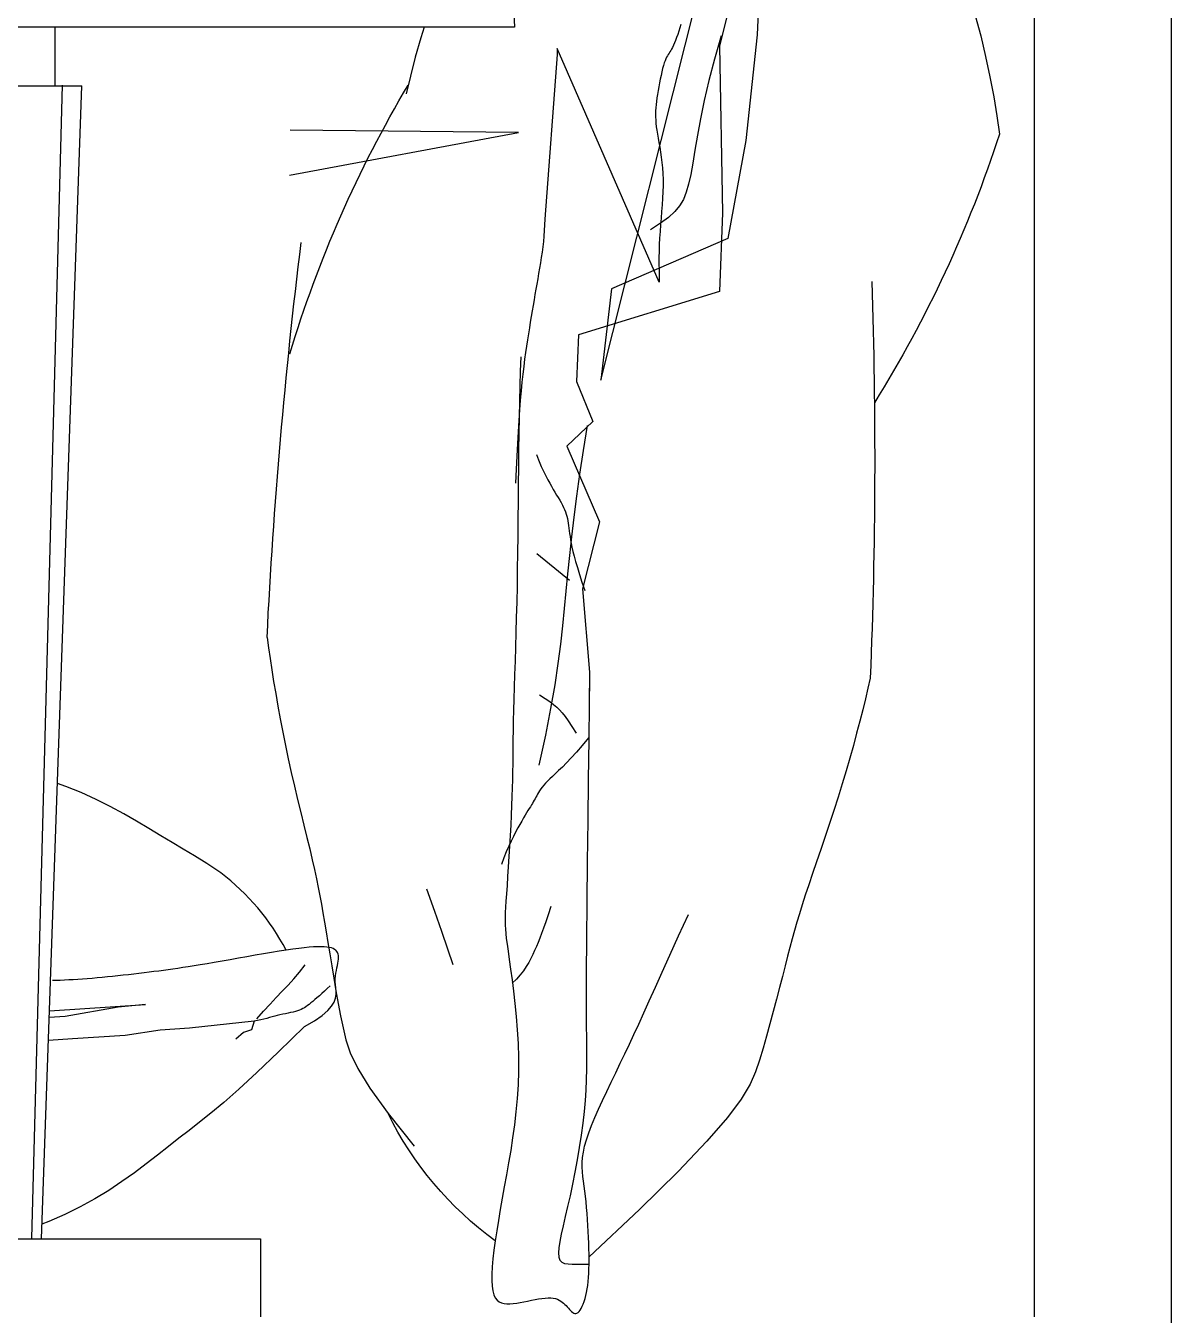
# Model space of a CAD drawing. Header units: inches. Extents: x 11.2 to 54.2, y 16.2 to 41.
# Drawn here: x 21.0229 to 21.3158, y 16.9855 to 17.3154 of the extents above; entities that cross this region are included whole.
import ezdxf

# ---------------------------------------------------------------- set-up
doc = ezdxf.new("R2010")
doc.units = ezdxf.units.IN
doc.header["$MEASUREMENT"] = 0
doc.layers.add('1', color=1, linetype='Continuous')

msp = doc.modelspace()

# ---------------------------------------------------------------- linework, layer by layer
at = {"layer": '1'}
for p, q in [((21.28082574079556, 16.98501722208666), (21.28082574079556, 17.41001722208957)), ((21.31582574094457, 17.41001722208957), (21.31582574094457, 16.62501722208608)), ((21.16990085611863, 17.224692362939), (21.20258604120275, 17.35455452568922)), ((21.21066575231773, 17.33109071250865), (21.20993398027306, 17.31304503052879)), ((21.20331451287305, 17.32229693294712), (21.2002755763456, 17.31019444959738)), ((21.26565585788151, 17.31797667224227), (21.2670958211161, 17.31276537375734)), ((21.03035579728705, 17.30001722208899), (21.03035579728705, 17.31501722208841)), ((21.1247140582632, 17.31501722208841), (21.12387683186492, 17.31231275188829)), ((21.18986714016458, 17.31397806117811), (21.1895993714202, 17.31315414569317)), ((21.19012923179937, 17.31484016490494), (21.18986714016458, 17.31397806117811)), ((21.19038264886288, 17.31573334855411), (21.19012923179937, 17.31484016490494)), ((21.12387683186492, 17.31231275188829), (21.12246813685445, 17.30732980290113)), ((21.18879197831077, 17.31098261195793), (21.1885314771421, 17.3103825326797)), ((21.18905879291517, 17.3116493127708), (21.18879197831077, 17.31098261195793)), ((21.18932892302794, 17.31237552678422), (21.18905879291517, 17.3116493127708)), ((21.1895993714202, 17.31315414569317), (21.18932892302794, 17.31237552678422)), ((21.2006885606311, 17.31278712916164), (21.1989696797896, 17.30685608912236)), ((21.20993398027306, 17.31304503052879), (21.20703297611137, 17.28604953961248)), ((21.2670958211161, 17.31276537375734), (21.2683668701425, 17.30752608965476)), ((21.12246813685445, 17.30732980290113), (21.12122152619807, 17.30251089267758)), ((21.158787274871, 17.30804546729987), (21.15559949809497, 17.26589088713435)), ((21.18488065935483, 17.24980653819139), (21.15878043733349, 17.30953983055579)), ((21.15878043733349, 17.30953983055579), (21.158787274871, 17.30804546729987)), ((21.1867676374018, 17.30734582731011), (21.18656738255916, 17.30693233538104)), ((21.18696851203961, 17.30770777960051), (21.1867676374018, 17.30734582731011)), ((21.18717167633397, 17.30803710336831), (21.18696851203961, 17.30770777960051)), ((21.18737880014626, 17.30835270971502), (21.18717167633397, 17.30803710336831)), ((21.18759155333785, 17.30867350974213), (21.18737880014626, 17.30835270971502)), ((21.18781160577012, 17.30901841460936), (21.18759155333785, 17.30867350974213)), ((21.18804062683878, 17.30940633540367), (21.18781160577012, 17.30901841460936)), ((21.18828028663804, 17.30985618324112), (21.18804062683878, 17.30940633540367)), ((21.1885314771421, 17.3103825326797), (21.18828028663804, 17.30985618324112)), ((21.2002755763456, 17.31019444959738), (21.20109310550427, 17.26751646163384)), ((21.2683668701425, 17.30752608965476), (21.26947641153631, 17.30232745981984)), ((21.18574467594547, 17.30443152080615), (21.18553555700739, 17.30358774721017)), ((21.18595432876421, 17.30519935705151), (21.18574467594547, 17.30443152080615)), ((21.18616205374522, 17.30587508812814), (21.18595432876421, 17.30519935705151)), ((21.18636607811598, 17.30644839269726), (21.18616205374522, 17.30587508812814)), ((21.18656738255916, 17.30693233538104), (21.18636607811598, 17.30644839269726)), ((21.1989696797896, 17.30685608912236), (21.19755132230742, 17.30134480000915)), ((21.12122152619807, 17.30251089267758), (21.12013578964209, 17.29792504888237)), ((21.18493602135961, 17.30076248060131), (21.18475365536099, 17.29977663587115)), ((21.18512876811249, 17.30173705928237), (21.18493602135961, 17.30076248060131)), ((21.18532943390121, 17.3026842040962), (21.18512876811249, 17.30173705928237)), ((21.18553555700739, 17.30358774721017), (21.18532943390121, 17.3026842040962)), ((21.19755132230742, 17.30134480000915), (21.19639024385063, 17.29625757214298)), ((21.26947641153631, 17.30232745981984), (21.27043185117466, 17.2972381240942)), ((21.00850095846502, 17.30001722208899), (21.03721063597871, 17.30001722208899)), ((21.02435830947755, 17.00517569901049), (21.03221314810028, 17.30017569902329)), ((21.02685579717902, 17.00501722209074), (21.03721063597871, 17.30001722208899)), ((21.18442991250006, 17.29783581955044), (21.18429345907455, 17.29691318361065)), ((21.18458413183501, 17.29879569290997), (21.18442991250006, 17.29783581955044)), ((21.18475365536099, 17.29977663587115), (21.18458413183501, 17.29879569290997)), ((21.27043185117466, 17.2972381240942), (21.27124059493465, 17.29232672236312)), ((21.18401020779086, 17.29440451076871), (21.18396244165299, 17.29362001729523)), ((21.18408218435755, 17.29520700111961), (21.18401020779086, 17.29440451076871)), ((21.18417704398555, 17.29603929114446), (21.18408218435755, 17.29520700111961)), ((21.18429345907455, 17.29691318361065), (21.18417704398555, 17.29603929114446)), ((21.19639024385063, 17.29625757214298), (21.19544320008529, 17.29159871584479)), ((21.18396244165299, 17.29362001729523), (21.18394021400993, 17.29284171787358)), ((21.18394021400993, 17.29284171787358), (21.18394485222919, 17.29205780975089)), ((21.18394485222919, 17.29205780975089), (21.18397768437674, 17.29125649013067)), ((21.18397768437674, 17.29125649013067), (21.18404003782009, 17.2904259561873)), ((21.19544320008529, 17.29159871584479), (21.19466694667747, 17.28737254143552)), ((21.27124059493465, 17.29232672236312), (21.2719100486934, 17.28766189448279)), ((21.09027272034248, 17.27713413179654), (21.14890567180512, 17.28810598054761)), ((21.14890567180512, 17.28810598054761), (21.09049727408958, 17.28868250171572)), ((21.18404003782009, 17.2904259561873), (21.18413324039241, 17.28955440516793)), ((21.18413324039241, 17.28955440516793), (21.18425861969402, 17.28863003426149)), ((21.18425861969402, 17.28863003426149), (21.18441578550076, 17.28764321913686)), ((21.18441578550076, 17.28764321913686), (21.18459747605769, 17.2865930493389)), ((21.19466694667747, 17.28737254143552), (21.19401823906039, 17.28358335925068)), ((21.18459747605769, 17.2865930493389), (21.18479471131971, 17.28548079286329)), ((21.18479471131971, 17.28548079286329), (21.18499851124173, 17.28430771769117)), ((21.18499851124173, 17.28430771769117), (21.18519989624431, 17.28307509186188)), ((21.20703297611137, 17.28604953961248), (21.20240192059239, 17.26093172066239)), ((21.18519989624431, 17.28307509186188), (21.18538988604953, 17.28178418332745)), ((21.18538988604953, 17.28178418332745), (21.18555950131079, 17.28043626009812)), ((21.19401823906039, 17.28358335925068), (21.19345383313296, 17.28023547959665)), ((21.18555950131079, 17.28043626009812), (21.18569976151732, 17.27903259019867)), ((21.18569976151732, 17.27903259019867), (21.18580168732253, 17.2775744415957)), ((21.18580168732253, 17.2775744415957), (21.18585629868133, 17.27606308229942)), ((21.19345383313296, 17.28023547959665), (21.19293048479406, 17.27733321279438)), ((21.18585766958816, 17.27450086144008), (21.18581209229117, 17.27289445262786)), ((21.18585629868133, 17.27606308229942), (21.18585766958816, 17.27450086144008)), ((21.19240024606509, 17.27486623075301), (21.19179635788126, 17.27276565157435)), ((21.19293048479406, 17.27733321279438), (21.19240024606509, 17.27486623075301)), ((21.18572891214674, 17.27125161060749), (21.18561747520974, 17.26958009010914)), ((21.18581209229117, 17.27289445262786), (21.18572891214674, 17.27125161060749)), ((21.19104735776594, 17.27094795497751), (21.1900817832425, 17.26932962065248)), ((21.19179635788126, 17.27276565157435), (21.19104735776594, 17.27094795497751)), ((21.18548712753502, 17.2678876458921), (21.18534721494464, 17.26618203268654)), ((21.18561747520974, 17.26958009010914), (21.18548712753502, 17.2678876458921)), ((21.1888281716015, 17.26782712828926), (21.1872150603663, 17.26635695759241)), ((21.1900817832425, 17.26932962065248), (21.1888281716015, 17.26782712828926)), ((21.15555741535311, 17.26443737221043), (21.15548179475402, 17.2630031436528)), ((21.15559949809497, 17.26589088713435), (21.15555741535311, 17.26443737221043)), ((21.18517098706027, 17.26483558825193), (21.18262448943963, 17.26317949995782)), ((21.18520708302779, 17.26447100525174), (21.18507607807217, 17.26276231833244)), ((21.1872150603663, 17.26635695759241), (21.18517098706027, 17.26483558825193)), ((21.18534721494464, 17.26618203268654), (21.18520708302779, 17.26447100525174)), ((21.20109310550427, 17.26751646163384), (21.20027859452923, 17.24743041848333)), ((21.15537437298147, 17.26158647401817), (21.15523868324047, 17.26018541236035)), ((21.15548179475402, 17.2630031436528), (21.15537437298147, 17.26158647401817)), ((21.18496354589982, 17.26106372664426), (21.18487883209994, 17.25938298494648)), ((21.18507607807217, 17.26276231833244), (21.18496354589982, 17.26106372664426)), ((21.15507825943453, 17.25879800764587), (21.15489663523433, 17.25742230887035)), ((21.15523868324047, 17.26018541236035), (21.15507825943453, 17.25879800764587)), ((21.20240192059239, 17.26093172066239), (21.17265539280882, 17.24807876026525)), ((21.18482851669935, 17.25772645393945), (21.18480811607835, 17.25609491820423)), ((21.18487883209994, 17.25938298494648), (21.18482851669935, 17.25772645393945)), ((21.15448391916973, 17.25469822520599), (21.15425989487951, 17.25334593829384)), ((21.1546973438449, 17.25605636507307), (21.15448391916973, 17.25469822520599)), ((21.15489663523433, 17.25742230887035), (21.1546973438449, 17.25605636507307)), ((21.18480811607835, 17.25609491820423), (21.1848103798907, 17.25448776823387)), ((21.1848103798907, 17.25448776823387), (21.18482805825581, 17.25290439456503)), ((21.15402880464492, 17.25199755333224), (21.15379418167097, 17.25065111933136)), ((21.15425989487951, 17.25334593829384), (21.15402880464492, 17.25199755333224)), ((21.18482805825581, 17.25290439456503), (21.18485390152594, 17.25134418770531)), ((21.18485390152594, 17.25134418770531), (21.18488065935483, 17.24980653819139)), ((21.15332356621323, 17.24795408914715), (21.15308789363874, 17.24659655078349)), ((21.15355894658526, 17.2493044089023), (21.15332356621323, 17.24795408914715)), ((21.15379418167097, 17.25065111933136), (21.15355894658526, 17.2493044089023)), ((21.17265539280882, 17.24807876026525), (21.16990085611863, 17.224692362939)), ((21.15285178241131, 17.24522818452888), (21.15261508608048, 17.24384538111544)), ((21.15308789363874, 17.24659655078349), (21.15285178241131, 17.24522818452888)), ((21.20027859452923, 17.24743041848333), (21.1642142025735, 17.23626531353138)), ((21.20027859452923, 17.24743041848333), (21.20027859452923, 17.24743041848333)), ((21.15237765796294, 17.24244453126075), (21.15213935137538, 17.24102202566782)), ((21.15261508608048, 17.24384538111544), (21.15237765796294, 17.24244453126075)), ((21.15165951675547, 17.2380976102103), (21.15141769535651, 17.23658848176628)), ((21.15190001986732, 17.23957425508333), (21.15165951675547, 17.2380976102103)), ((21.15213935137538, 17.24102202566782), (21.15190001986732, 17.23957425508333)), ((21.15117463669551, 17.23504144377866), (21.15093133146686, 17.23344380341214)), ((21.15141769535651, 17.23658848176628), (21.15117463669551, 17.23504144377866)), ((21.1642142025735, 17.23626531353138), (21.16373289786091, 17.22439622066658)), ((21.15068899737483, 17.23178105117031), (21.15044885282216, 17.23003867748402)), ((21.15093133146686, 17.23344380341214), (21.15068899737483, 17.23178105117031)), ((21.14945553443206, 17.23066591248416), (21.14933433327635, 17.22700890089245)), ((21.15021211574597, 17.22820217287144), (21.14998000408334, 17.22625702777795)), ((21.15044885282216, 17.23003867748402), (21.15021211574597, 17.22820217287144)), ((21.14933433327635, 17.22700890089245), (21.14922564071415, 17.2232149133305)), ((21.14998000408334, 17.22625702777795), (21.14975373577138, 17.22418873270717)), ((21.14922564071415, 17.2232149133305), (21.14912971285915, 17.21929026579519)), ((21.14953452921284, 17.22198277810448), (21.14932360234482, 17.2196246544444)), ((21.14975373577138, 17.22418873270717), (21.14953452921284, 17.22198277810448)), ((21.16373289786091, 17.22439622066658), (21.16788741075245, 17.21416802890226)), ((21.14912971285915, 17.21929026579519), (21.14904680559223, 17.21524127432703)), ((21.14932360234482, 17.2196246544444), (21.14912217287158, 17.21709985223051)), ((21.14912217287158, 17.21709985223051), (21.14893129900841, 17.2143973328456)), ((21.14904680559223, 17.21524127432703), (21.14897668398728, 17.21107698618643)), ((21.14875139682365, 17.21151994137826), (21.14858272266386, 17.20847399385448)), ((21.14893129900841, 17.2143973328456), (21.14875139682365, 17.21151994137826)), ((21.16788741075245, 17.21416802890226), (21.161220529953, 17.2078201518997)), ((21.16549901561623, 17.20667560377833), (21.16651821266671, 17.2131136479692)), ((21.14858272266386, 17.20847399385448), (21.14842553264273, 17.20526580628566)), ((21.14897668398728, 17.21107698618643), (21.14891714732905, 17.20681737351324)), ((21.14842553264273, 17.20526580628566), (21.14828008264115, 17.20190169469779)), ((21.14891714732905, 17.20681737351324), (21.14886550386248, 17.20248513973993)), ((21.15348642193524, 17.20571812556218), (21.1537065297812, 17.20502734282845)), ((21.1537065297812, 17.20502734282845), (21.15398180428704, 17.2042797021094)), ((21.161220529953, 17.2078201518997), (21.1695877808593, 17.18849296797625)), ((21.16460658972894, 17.20065542994043), (21.16549901561623, 17.20667560377833)), ((21.14828008264115, 17.20190169469779), (21.14814662993697, 17.19838799823983)), ((21.14886550386248, 17.20248513973993), (21.14881906113399, 17.19810298825532)), ((21.15398180428704, 17.2042797021094), (21.15430509196406, 17.20348598327464)), ((21.15430509196406, 17.20348598327464), (21.15466923909073, 17.20265696623746)), ((21.15466923909073, 17.20265696623746), (21.1550670924112, 17.20180343088204)), ((21.1550670924112, 17.20180343088204), (21.1554914979711, 17.20093615707801)), ((21.1554914979711, 17.20093615707801), (21.15593530251456, 17.20006592476775)), ((21.15593530251456, 17.20006592476775), (21.15639135232007, 17.19920351379178)), ((21.15639135232007, 17.19920351379178), (21.15685249413175, 17.19835970409249)), ((21.15685249413175, 17.19835970409249), (21.15731157422809, 17.1975452755104)), ((21.16382627109808, 17.19500643500569), (21.16460658972894, 17.20065542994043)), ((21.14881906113399, 17.19810298825532), (21.14877512762135, 17.19369362247735)), ((21.15731157422809, 17.1975452755104), (21.15776212573794, 17.19676862898259)), ((21.15776212573794, 17.19676862898259), (21.15820042872613, 17.196028649454)), ((21.15820042872613, 17.196028649454), (21.15862345034068, 17.19532184287882)), ((21.15862345034068, 17.19532184287882), (21.15902815679831, 17.19464471521123)), ((21.16314339581688, 17.18968192749517), (21.16382627109808, 17.19500643500569)), ((21.14877512762135, 17.19369362247735), (21.14873101110382, 17.18927974579483)), ((21.15902815679831, 17.19464471521123), (21.15941151547988, 17.19399377240543)), ((21.15941151547988, 17.19399377240543), (21.15977049306778, 17.19336552044469)), ((21.15977049306778, 17.19336552044469), (21.16010205624437, 17.19275646526867)), ((21.16010205624437, 17.19275646526867), (21.16040317192485, 17.19216311283153)), ((21.16040317192485, 17.19216311283153), (21.16067080679161, 17.19158196911658)), ((21.14873101110382, 17.18927974579483), (21.1486840195935, 17.18488406162569)), ((21.16067080679161, 17.19158196911658), (21.16090192775985, 17.19100954004889)), ((21.16090192775985, 17.19100954004889), (21.16109502422435, 17.19044199859118)), ((21.16109502422435, 17.19044199859118), (21.16125467642953, 17.18987418562383)), ((21.16125467642953, 17.18987418562383), (21.16138698663374, 17.18930060900666)), ((21.16138698663374, 17.18930060900666), (21.16149805732814, 17.18871577661402)), ((21.16149805732814, 17.18871577661402), (21.16159399146957, 17.18811419633484)), ((21.16254329974575, 17.18463521590083), (21.16314339581688, 17.18968192749517)), ((21.1695877808593, 17.18849296797625), (21.16523493793605, 17.17129383356578)), ((21.16159399146957, 17.18811419633484), (21.16168089154919, 17.18749037599982)), ((21.16168089154919, 17.18749037599982), (21.16176485982535, 17.18683882349787)), ((21.16176485982535, 17.18683882349787), (21.16185199925487, 17.18615404670336)), ((21.16185199925487, 17.18615404670336), (21.16194841232894, 17.18543055347609)), ((21.16194841232894, 17.18543055347609), (21.1620602015387, 17.18466285167587)), ((21.1486840195935, 17.18488406162569), (21.14863146133532, 17.18052927335875)), ((21.1620113189779, 17.17981960875832), (21.16254329974575, 17.18463521590083)), ((21.1620602015387, 17.18466285167587), (21.16219391058942, 17.18384295964997)), ((21.16219391058942, 17.18384295964997), (21.16235784874109, 17.18295293757901)), ((21.16235784874109, 17.18295293757901), (21.16256076600214, 17.18197235610196)), ((21.16256076600214, 17.18197235610196), (21.16281141214816, 17.18088078590144)), ((21.14863146133532, 17.18052927335875), (21.14857064434139, 17.17623808442649)), ((21.15354386684296, 17.18039641854912), (21.15914176231993, 17.17582908419345)), ((21.16153278937375, 17.17518841460323), (21.1620113189779, 17.17981960875832)), ((21.16281141214816, 17.18088078590144), (21.16311853788605, 17.17965779760188)), ((21.16311853788605, 17.17965779760188), (21.16349089275857, 17.1782829618568)), ((21.14857064434139, 17.17623808442649), (21.14849887639096, 17.17203319821774)), ((21.15914176231993, 17.17582908419345), (21.16194075988417, 17.17354522381711)), ((21.16109304702652, 17.17069494194211), (21.16153278937375, 17.17518841460323)), ((21.16349089275857, 17.1782829618568), (21.16393722747264, 17.17673584933427)), ((21.16393722747264, 17.17673584933427), (21.16446629157101, 17.17499603067326)), ((21.14849887639096, 17.17203319821774), (21.14841443244179, 17.1679351701131)), ((21.16446629157101, 17.17499603067326), (21.16508683552777, 17.1730430765273)), ((21.16508683552777, 17.1730430765273), (21.16580760958416, 17.17085655756446)), ((21.16067148130199, 17.16627710403909), (21.16109304702652, 17.17069494194211)), ((21.16523493793605, 17.17129383356578), (21.16702943309022, 17.14999037536827)), ((21.14841443244179, 17.1679351701131), (21.14831945290601, 17.16395596335851)), ((21.16022369419036, 17.16181123317428), (21.16067148130199, 17.16627710403909)), ((21.14831945290601, 17.16395596335851), (21.14821704537419, 17.16010539323533)), ((21.08456268943658, 17.15886426780698), (21.08493552976099, 17.15622541351686)), ((21.14821704537419, 17.16010539323533), (21.14811031720413, 17.15639327493763)), ((21.15969934118723, 17.15715826635633), (21.16022369419036, 17.16181123317428)), ((21.08493552976099, 17.15622541351686), (21.08533528484216, 17.15348670971789)), ((21.14811031720413, 17.15639327493763), (21.14800237575357, 17.15282942373224)), ((21.15904807802101, 17.15217914062296), (21.15969934118723, 17.15715826635633)), ((21.08533528484216, 17.15348670971789), (21.08577244183791, 17.15061624739237)), ((21.14800237575357, 17.15282942373224), (21.14789632838031, 17.1494236548423)), ((21.15821955972163, 17.14673479298281), (21.15904807802101, 17.15217914062296)), ((21.08577244183791, 17.15061624739237), (21.08624966968594, 17.14761920697847)), ((21.14789632838031, 17.1494236548423), (21.1477952824421, 17.1461857835201)), ((21.16702943309022, 17.14999037536827), (21.16694829626752, 17.14022446696972)), ((21.16702943309022, 17.14999037536827), (21.1669507707916, 17.14193114201398)), ((21.08624966968594, 17.14761920697847), (21.08676768271064, 17.14451004127832)), ((21.1477952824421, 17.1461857835201), (21.14770234529672, 17.14312562498881)), ((21.15716344225032, 17.14068616045906), (21.15821955972163, 17.14673479298281)), ((21.23824856956301, 17.14589301355218), (21.23760444358734, 17.14320128468889)), ((21.23885692111028, 17.1484877139409), (21.23824856956301, 17.14589301355218)), ((21.08676768271064, 17.14451004127832), (21.08732719500361, 17.14130320306494)), ((21.14770234529672, 17.14312562498881), (21.14762062430193, 17.14025299448613)), ((21.15424461583418, 17.14419759960938), (21.15567984678594, 17.14325107763207)), ((21.15567984678594, 17.14325107763207), (21.15685439146867, 17.14245401628059)), ((21.15685439146867, 17.14245401628059), (21.15782442330194, 17.14174771221214)), ((21.23760444358734, 17.14320128468889), (21.23691123225538, 17.140381689267)), ((21.08732719500361, 17.14130320306494), (21.08792892088925, 17.13801314512593)), ((21.14762062430193, 17.14025299448613), (21.14755322681551, 17.13757770726433)), ((21.15582938063701, 17.13389418006036), (21.15716344225032, 17.14068616045906)), ((21.15782442330194, 17.14174771221214), (21.15864611570535, 17.14107346202572)), ((21.15864611570535, 17.14107346202572), (21.15937564186563, 17.14037256233487)), ((21.15937564186563, 17.14037256233487), (21.16006917566804, 17.13958630979678)), ((21.16006917566804, 17.13958630979678), (21.16078289006648, 17.13865600101044)), ((21.1669507707916, 17.14193114201398), (21.16684360559841, 17.13265948224207)), ((21.23691123225538, 17.140381689267), (21.23616674300095, 17.13743962646904)), ((21.08792892088925, 17.13801314512593), (21.08857357469199, 17.13465432024886)), ((21.14755322681551, 17.13757770726433), (21.14750203527322, 17.13510164501704)), ((21.16078289006648, 17.13865600101044), (21.16157295871337, 17.13752293260395)), ((21.16157295871337, 17.13752293260395), (21.1624955550283, 17.13612840119085)), ((21.1624955550283, 17.13612840119085), (21.163606852198, 17.13441370339924)), ((21.23616674300095, 17.13743962646904), (21.2353715627901, 17.13438955484516)), ((21.08857357469199, 17.13465432024886), (21.0892618705034, 17.13124118122132)), ((21.14746403358688, 17.13279495521774), (21.14743497981501, 17.13061985183949)), ((21.14750203527322, 17.13510164501704), (21.14746403358688, 17.13279495521774)), ((21.15416703061012, 17.12621978882444), (21.15582938063701, 17.13389418006036)), ((21.16681061559168, 17.13319870389741), (21.16517906766196, 17.13123669910046)), ((21.16684360559841, 17.13265948224207), (21.16671861279567, 17.12256116256676)), ((21.2353715627901, 17.13438955484516), (21.23452627789041, 17.1312459328873)), ((21.0892618705034, 17.13124118122132), (21.08999452264791, 17.12778818083088)), ((21.14743497981501, 17.13061985183949), (21.14741063271461, 17.12853854885534)), ((21.16370156328005, 17.12953484107484), (21.16236872658876, 17.1280669252118)), ((21.16517906766196, 17.13123669910046), (21.16370156328005, 17.12953484107484)), ((21.23452627789041, 17.1312459328873), (21.23363147550074, 17.1280232191456)), ((21.08999452264791, 17.12778818083088), (21.0907695001438, 17.12431280515366)), ((21.14738675104266, 17.12651326019468), (21.14735909355616, 17.124506199816)), ((21.14741063271461, 17.12853854885534), (21.14738675104266, 17.12651326019468)), ((21.16009955261645, 17.12572810149495), (21.15914446338823, 17.12480478438001)), ((21.1611711817309, 17.12680674690264), (21.16009955261645, 17.12572810149495)), ((21.16236872658876, 17.1280669252118), (21.1611711817309, 17.12680674690264)), ((21.23363147550074, 17.1280232191456), (21.2326877421215, 17.12473587212653)), ((21.0907695001438, 17.12431280515366), (21.09157378962075, 17.12084467349259)), ((21.14732341831361, 17.12247958167782), (21.14727548453768, 17.12039561975316)), ((21.14735909355616, 17.124506199816), (21.14732341831361, 17.12247958167782)), ((21.1568846743535, 17.12270475654432), (21.15630198446845, 17.12214070633845)), ((21.15754640023036, 17.12331931653525), (21.1568846743535, 17.12270475654432)), ((21.1582965379562, 17.12401059093454), (21.15754640023036, 17.12331931653525)), ((21.15914446338823, 17.12480478438001), (21.1582965379562, 17.12401059093454)), ((21.16671861279567, 17.12256116256676), (21.16658646790122, 17.11202194951684)), ((21.2326877421215, 17.12473587212653), (21.23169566471872, 17.12139835036569)), ((21.03308724765477, 17.12075662791531), (21.03094438803194, 17.12149748137372)), ((21.03705396260878, 17.11916713449673), (21.03308724765477, 17.12075662791531)), ((21.04083827384559, 17.11744976404216), (21.03705396260878, 17.11916713449673)), ((21.09157378962075, 17.12084467349259), (21.09239163310079, 17.11741643843916)), ((21.14727548453768, 17.12039561975316), (21.1472110505197, 17.11821652795688)), ((21.15401536775564, 17.11923203880351), (21.15376739520391, 17.11880663854745)), ((21.15428921500964, 17.11967158098914), (21.15401536775564, 17.11923203880351)), ((21.15459623434392, 17.12012695896183), (21.15428921500964, 17.11967158098914)), ((21.15494372336937, 17.12059986660815), (21.15459623434392, 17.12012695896183)), ((21.15533897969683, 17.12109199780016), (21.15494372336937, 17.12059986660815)), ((21.15578930093718, 17.12160504642443), (21.15533897969683, 17.12109199780016)), ((21.15630198446845, 17.12214070633845), (21.15578930093718, 17.12160504642443)), ((21.23169566471872, 17.12139835036569), (21.23065582979282, 17.11802511239866)), ((21.04445013347825, 17.1156390035575), (21.04083827384559, 17.11744976404216)), ((21.09239163310079, 17.11741643843916), (21.09320727190746, 17.11406075255572)), ((21.14712587501665, 17.11590452029113), (21.14701719735561, 17.11343606024084)), ((21.1472110505197, 17.11821652795688), (21.14712587501665, 17.11590452029113)), ((21.15218068836068, 17.11601156100723), (21.15191284231653, 17.11557067901222)), ((21.15243012984095, 17.11642642240249), (21.15218068836068, 17.11601156100723)), ((21.15266493931224, 17.11682360994373), (21.15243012984095, 17.11642642240249)), ((21.15288888863099, 17.1172114704058), (21.15266493931224, 17.11682360994373)), ((21.15310575035212, 17.117598350549), (21.15288888863099, 17.1172114704058)), ((21.15331988422943, 17.11799148829223), (21.15310575035212, 17.117598350549)), ((21.1535379999764, 17.11839368631981), (21.15331988422943, 17.11799148829223)), ((21.15376739520391, 17.11880663854745), (21.1535379999764, 17.11839368631981)), ((21.23065582979282, 17.11802511239866), (21.22957183108477, 17.11463339117099)), ((21.0478994945511, 17.11376934004866), (21.04445013347825, 17.1156390035575)), ((21.05119630987567, 17.11187526050698), (21.0478994945511, 17.11376934004866)), ((21.09320727190746, 17.11406075255572), (21.09400494782997, 17.11081026844831)), ((21.14701719735561, 17.11343606024084), (21.14688818077368, 17.11084460960037)), ((21.15016552004775, 17.11268382347398), (21.14970944393238, 17.11191220196988)), ((21.1505819709487, 17.11338000984315), (21.15016552004775, 17.11268382347398)), ((21.15096115637382, 17.11400844182563), (21.1505819709487, 17.11338000984315)), ((21.15130684864519, 17.11457746618171), (21.15096115637382, 17.11400844182563)), ((21.15162281985206, 17.11509542964259), (21.15130684864519, 17.11457746618171)), ((21.15191284231653, 17.11557067901222), (21.15162281985206, 17.11509542964259)), ((21.22957183108477, 17.11463339117099), (21.22845928943527, 17.11125151747174)), ((21.05435053203066, 17.10999125196749), (21.05119630987567, 17.11187526050698)), ((21.05737211382759, 17.10815180139243), (21.05435053203066, 17.10999125196749)), ((21.09400494782997, 17.11081026844831), (21.0947689024247, 17.10769763870839)), ((21.14688818077368, 17.11084460960037), (21.14674346884524, 17.10817787973419)), ((21.14869299079103, 17.11012325281254), (21.14814201989023, 17.10909722382703)), ((21.14921703319808, 17.11106012864538), (21.14869299079103, 17.11012325281254)), ((21.14970944393238, 17.11191220196988), (21.14921703319808, 17.11106012864538)), ((21.16658646790122, 17.11202194951684), (21.16645784573441, 17.10142760957742)), ((21.22845928943527, 17.11125151747174), (21.22733683199433, 17.10791059648536)), ((21.06027100807799, 17.10639139581681), (21.05737211382759, 17.10815180139243)), ((21.06308721857888, 17.1047106129371), (21.06027100807799, 17.10639139581681)), ((21.0947689024247, 17.10769763870839), (21.0954833770152, 17.10475551591289)), ((21.14697810415921, 17.106760303588), (21.14637456545418, 17.10544071101676)), ((21.14674346884524, 17.10817787973419), (21.1465877056103, 17.10548358196311)), ((21.14756882344184, 17.1079776909718), (21.14697810415921, 17.106760303588)), ((21.14814201989023, 17.10909722382703), (21.14756882344184, 17.1079776909718)), ((21.22733683199433, 17.10791059648536), (21.22622308661041, 17.10464173345454)), ((21.06598095283655, 17.10297439322667), (21.06308721857888, 17.1047106129371)), ((21.06914246957561, 17.10101376787852), (21.06598095283655, 17.10297439322667)), ((21.0954833770152, 17.10475551591289), (21.09613261339066, 17.10201655265328)), ((21.14576291004007, 17.10401456255558), (21.1451478410959, 17.10247750753106)), ((21.14637456545418, 17.10544071101676), (21.14576291004007, 17.10401456255558)), ((21.14642553510887, 17.10280942768068), (21.14626160068249, 17.1002031282077)), ((21.1465877056103, 17.10548358196311), (21.14642553510887, 17.10280942768068)), ((21.22622308661041, 17.10464173345454), (21.22513668066633, 17.10147603354917)), ((21.07276202728783, 17.09865976805659), (21.06914246957561, 17.10101376787852)), ((21.09613261339066, 17.10201655265328), (21.09670589179543, 17.09949818154191)), ((21.09670589179543, 17.09949818154191), (21.0972126458287, 17.09715695517288)), ((21.1451478410959, 17.10247750753106), (21.14453406156784, 17.10082519528432)), ((21.14626160068249, 17.1002031282077), (21.146100546604, 17.09771239490865)), ((21.16645784573441, 17.10142760957742), (21.16634342204591, 17.09116390929184)), ((21.22513668066633, 17.10147603354917), (21.22409624154491, 17.09844460202648)), ((21.0972126458287, 17.09715695517288), (21.09766734824327, 17.09493420620483)), ((21.146100546604, 17.09771239490865), (21.14594701668059, 17.09538493911887)), ((21.22409624154491, 17.09844460202648), (21.22312039709461, 17.09557854407094)), ((21.09766734824327, 17.09493420620483), (21.09808447086064, 17.09277126728184)), ((21.09808447086064, 17.09277126728184), (21.09847848666643, 17.09060947101889)), ((21.12745735063029, 17.08872988432622), (21.12544485218634, 17.09445594617491)), ((21.14580565495228, 17.09326847221737), (21.14568110476059, 17.09141070552496)), ((21.14594701668059, 17.09538493911887), (21.14580565495228, 17.09326847221737)), ((21.22222777469826, 17.0929089648961), (21.22143061682393, 17.09045226378284)), ((21.22312039709461, 17.09557854407094), (21.22222777469826, 17.0929089648961)), ((21.09847848666643, 17.09060947101889), (21.09886386771498, 17.08839015007461)), ((21.14557784320598, 17.08984037805558), (21.14549967776795, 17.08851033931924)), ((21.14568110476059, 17.09141070552496), (21.14557784320598, 17.08984037805558)), ((21.15716883623784, 17.09004771458776), (21.15646838759815, 17.08794263114023)), ((21.16634342204591, 17.09116390929184), (21.16625387165507, 17.08161661517433)), ((21.22143061682393, 17.09045226378284), (21.22071562511658, 17.08816601632488)), ((21.09886386771498, 17.08839015007461), (21.09925508675908, 17.08605463707854)), ((21.12923569059742, 17.08364919475198), (21.12745735063029, 17.08872988432622)), ((21.14545024921929, 17.08735446647542), (21.14543319763427, 17.08630663669819)), ((21.14543319763427, 17.08630663669819), (21.14545216378567, 17.08530072714702)), ((21.14549967776795, 17.08851033931924), (21.14545024921929, 17.08735446647542)), ((21.15584832024572, 17.08611926111544), (21.1552941770274, 17.08453602029103)), ((21.15646838759815, 17.08794263114023), (21.15584832024572, 17.08611926111544)), ((21.18983625727517, 17.0824895459481), (21.1923549286071, 17.08801170388679)), ((21.22071562511658, 17.08816601632488), (21.22006311630642, 17.0859930921687)), ((21.09925508675908, 17.08605463707854), (21.09966661562023, 17.08354426466021)), ((21.09966661562023, 17.08354426466021), (21.10011016195451, 17.08081764619774)), ((21.130808343783, 17.07914104342844), (21.12923569059742, 17.08364919475198)), ((21.14545216378567, 17.08530072714702), (21.14551078821344, 17.08427061496686)), ((21.14551078821344, 17.08427061496686), (21.14561271122468, 17.0831501773463)), ((21.14561271122468, 17.0831501773463), (21.14576157359218, 17.08187329143029)), ((21.15479150218701, 17.08315132445923), (21.15432583857139, 17.08192358939768)), ((21.1552941770274, 17.08453602029103), (21.15479150218701, 17.08315132445923)), ((21.21945340712366, 17.08387636097532), (21.21886681429853, 17.08175869237666)), ((21.22006311630642, 17.0859930921687), (21.21945340712366, 17.08387636097532)), ((21.09532316229118, 17.07959552698221), (21.09406707589326, 17.07946810246712)), ((21.09645355716159, 17.07968458140012), (21.09532316229118, 17.07959552698221)), ((21.09746576975843, 17.07973575716814), (21.09645355716159, 17.07968458140012)), ((21.0983673093356, 17.07974954577721), (21.09746576975843, 17.07973575716814)), ((21.09916568537986, 17.07972643866005), (21.0983673093356, 17.07974954577721)), ((21.09986840667946, 17.07966692730761), (21.09916568537986, 17.07972643866005)), ((21.10048298248833, 17.0795715031817), (21.09986840667946, 17.07966692730761)), ((21.10011016195451, 17.08081764619774), (21.10058637349678, 17.07790251799079)), ((21.10101630482634, 17.07944049175048), (21.10048298248833, 17.0795715031817)), ((21.14576157359218, 17.08187329143029), (21.14596101539021, 17.08037383437831)), ((21.14596101539021, 17.08037383437831), (21.14621467739155, 17.07858568334986)), ((21.15344771919584, 17.07977266472508), (21.15300635052656, 17.07876630668388)), ((21.15388272972589, 17.08081123088404), (21.15344771919584, 17.07977266472508)), ((21.15432583857139, 17.08192358939768), (21.15388272972589, 17.08081123088404)), ((21.16625387165507, 17.08161661517433), (21.1661998698469, 17.07317149373912)), ((21.18760876417903, 17.07758911998453), (21.18983625727517, 17.0824895459481)), ((21.21828365432841, 17.07958295604831), (21.21768424417635, 17.07729202163673)), ((21.21886681429853, 17.08175869237666), (21.21828365432841, 17.07958295604831)), ((21.07511079953795, 17.07641894090548), (21.07304550837537, 17.07605555654654)), ((21.07723346901869, 17.07679286275734), (21.07511079953795, 17.07641894090548)), ((21.07938307281395, 17.0771700544682), (21.07723346901869, 17.07679286275734)), ((21.08152916738575, 17.07754324840416), (21.07938307281395, 17.0771700544682)), ((21.08364130873045, 17.07790517693129), (21.08152916738575, 17.07754324840416)), ((21.08568905307723, 17.07824857238656), (21.08364130873045, 17.07790517693129)), ((21.08764195665529, 17.07856616716517), (21.08568905307723, 17.07824857238656)), ((21.08946957569381, 17.07885069358954), (21.08764195665529, 17.07856616716517)), ((21.09114779173208, 17.0790961772399), (21.08946957569381, 17.07885069358954)), ((21.09267778871392, 17.07930181637848), (21.09114779173208, 17.0790961772399)), ((21.09406707589326, 17.07946810246712), (21.09267778871392, 17.07930181637848)), ((21.10058637349678, 17.07790251799079), (21.10109313218666, 17.07484389705851)), ((21.10147279468177, 17.07927355443453), (21.10101630482634, 17.07944049175048)), ((21.10185625604165, 17.07907018664618), (21.10147279468177, 17.07927355443453)), ((21.10217049219457, 17.07882988384144), (21.10185625604165, 17.07907018664618)), ((21.1024193073604, 17.07855214141809), (21.10217049219457, 17.07882988384144)), ((21.10260650482772, 17.07823645481758), (21.1024193073604, 17.07855214141809)), ((21.10273588858356, 17.07788231943768), (21.10260650482772, 17.07823645481758)), ((21.10281126238217, 17.07748923073441), (21.10273588858356, 17.07788231943768)), ((21.10275252479871, 17.07607165179424), (21.10281519442608, 17.07658417500706)), ((21.10283642974494, 17.07705668412009), (21.10281126238217, 17.07748923073441)), ((21.10281519442608, 17.07658417500706), (21.10283642974494, 17.07705668412009)), ((21.13220378164945, 17.07513259627367), (21.130808343783, 17.07914104342844)), ((21.14621467739155, 17.07858568334986), (21.14652254958449, 17.07646033643314)), ((21.14652254958449, 17.07646033643314), (21.14687001998348, 17.07401977535837)), ((21.15204212083293, 17.07673858372063), (21.15148403369633, 17.07570927058614)), ((21.15254359333587, 17.07775741075957), (21.15204212083293, 17.07673858372063)), ((21.15300635052656, 17.07876630668388), (21.15254359333587, 17.07775741075957)), ((21.18563755126481, 17.0732404436384), (21.18760876417903, 17.07758911998453)), ((21.21768424417635, 17.07729202163673), (21.2170489001069, 17.07482875880296)), ((21.05179636822825, 17.07289677987492), (21.05046759419886, 17.07273910614813)), ((21.05310547086222, 17.07305542738677), (21.05179636822825, 17.07289677987492)), ((21.05438894419742, 17.07321390529605), (21.05310547086222, 17.07305542738677)), ((21.05564082939921, 17.07337107022968), (21.05438894419742, 17.07321390529605)), ((21.05685926591789, 17.07352654928027), (21.05564082939921, 17.07337107022968)), ((21.05805878168715, 17.07368305163609), (21.05685926591789, 17.07352654928027)), ((21.05925800245998, 17.07384405698021), (21.05805878168715, 17.07368305163609)), ((21.06047555375656, 17.07401304496661), (21.05925800245998, 17.07384405698021)), ((21.06173006109705, 17.07419349530746), (21.06047555375656, 17.07401304496661)), ((21.06304015023445, 17.07438888767128), (21.06173006109705, 17.07419349530746)), ((21.06442444668894, 17.0746027017266), (21.06304015023445, 17.07438888767128)), ((21.06590157621352, 17.07483841717103), (21.06442444668894, 17.0746027017266)), ((21.06749016409551, 17.07509951365855), (21.06590157621352, 17.07483841717103)), ((21.0692088358551, 17.07538947090134), (21.06749016409551, 17.07509951365855)), ((21.07106803930176, 17.07570997732901), (21.0692088358551, 17.07538947090134)), ((21.07304550837537, 17.07605555654654), (21.07106803930176, 17.07570997732901)), ((21.09140485981291, 17.07155738192878), (21.09285610043255, 17.07326109392661)), ((21.09285610043255, 17.07326109392661), (21.09430984491294, 17.07508867224887)), ((21.10109313218666, 17.07484389705851), (21.10162832066228, 17.07168680044915)), ((21.10208615907279, 17.07227064462122), (21.1021778359059, 17.07297949255362)), ((21.1021778359059, 17.07297949255362), (21.10229165307058, 17.0736611527499)), ((21.10229165307058, 17.0736611527499), (21.10241682026347, 17.07431341199472)), ((21.10241682026347, 17.07431341199472), (21.10254254764689, 17.07493405707273)), ((21.10254254764689, 17.07493405707273), (21.10265804584881, 17.0755208747395)), ((21.10265804584881, 17.0755208747395), (21.10275252479871, 17.07607165179424)), ((21.14687001998348, 17.07401977535837), (21.14723882605133, 17.07130360276997)), ((21.15012641404567, 17.07361696593207), (21.14929108149184, 17.0725528643924)), ((21.15085143144054, 17.07466891633148), (21.15012641404567, 17.07361696593207)), ((21.15148403369633, 17.07570927058614), (21.15085143144054, 17.07466891633148)), ((21.1661998698469, 17.07317149373912), (21.16618739850631, 17.0661143902943)), ((21.18388772001301, 17.06937353447929), (21.18563755126481, 17.0732404436384)), ((21.2170489001069, 17.07482875880296), (21.21636224528586, 17.07215299972076)), ((21.03065115250459, 17.07110758448461), (21.02965297982839, 17.07108382509241)), ((21.03168562138265, 17.07114138024544), (21.03065115250459, 17.07110758448461)), ((21.03275564326716, 17.07118503814481), (21.03168562138265, 17.07114138024544)), ((21.03385971686614, 17.07123845988453), (21.03275564326716, 17.07118503814481)), ((21.03499633995628, 17.07130154716642), (21.03385971686614, 17.07123845988453)), ((21.03616401077991, 17.07137420172139), (21.03499633995628, 17.07130154716642)), ((21.03736122781222, 17.0714563252367), (21.03616401077991, 17.07137420172139)), ((21.0385864888299, 17.07154781944327), (21.03736122781222, 17.0714563252367)), ((21.03983829230813, 17.07164858601381), (21.0385864888299, 17.07154781944327)), ((21.04111513648925, 17.07175852669379), (21.03983829230813, 17.07164858601381)), ((21.04241551914995, 17.07187754318502), (21.04111513648925, 17.07175852669379)), ((21.04373719626849, 17.07200536300288), (21.04241551914995, 17.07187754318502)), ((21.04507495173996, 17.07214101694617), (21.04373719626849, 17.07200536300288)), ((21.04642282766102, 17.0722833616127), (21.04507495173996, 17.07214101694617)), ((21.04777486566266, 17.07243125362938), (21.04642282766102, 17.0722833616127)), ((21.04912510714305, 17.07258354960859), (21.04777486566266, 17.07243125362938)), ((21.05046759419886, 17.07273910614813), (21.04912510714305, 17.07258354960859)), ((21.08845143127067, 17.0683339454953), (21.08994150804167, 17.06993063340988)), ((21.08994150804167, 17.06993063340988), (21.09140485981291, 17.07155738192878)), ((21.10069387769138, 17.06977615138376), (21.09996227910554, 17.06907082997704)), ((21.10162832066228, 17.07168680044915), (21.10218982132895, 17.06847624516731)), ((21.10201238412222, 17.07078023845306), (21.10202741171045, 17.07153682218259)), ((21.10205186614578, 17.07000310666253), (21.10201238412222, 17.07078023845306)), ((21.10202741171045, 17.07153682218259), (21.10208615907279, 17.07227064462122)), ((21.10214297068117, 17.06920536340831), (21.10205186614578, 17.07000310666253)), ((21.14832753375915, 17.07147605668788), (21.14721787059491, 17.07038598780846)), ((21.14723882605133, 17.07130360276997), (21.14761070501802, 17.06835142132686)), ((21.14929108149184, 17.0725528643924), (21.14832753375915, 17.07147605668788)), ((21.21636224528586, 17.07215299972076), (21.21562612559458, 17.06929242674587)), ((21.08533264477549, 17.0650431399953), (21.08692001495322, 17.06672041531046)), ((21.08692001495322, 17.06672041531046), (21.08845143127067, 17.0683339454953)), ((21.09733743094651, 17.06668749689916), (21.09676842964066, 17.06620045494846)), ((21.09794368143005, 17.06721791601367), (21.09733743094651, 17.06668749689916)), ((21.09858481623044, 17.06779185164114), (21.09794368143005, 17.06721791601367)), ((21.09925847048683, 17.06840944317437), (21.09858481623044, 17.06779185164114)), ((21.09996227910554, 17.06907082997704), (21.09925847048683, 17.06840944317437)), ((21.1017349868994, 17.06560211228125), (21.10209538265874, 17.06658765975944)), ((21.10209538265874, 17.06658765975944), (21.10223599886333, 17.06750908644963)), ((21.10222810474036, 17.06837783883011), (21.10214297068117, 17.06920536340831)), ((21.10218982132895, 17.06847624516731), (21.10277551659194, 17.06525724826124)), ((21.10223599886333, 17.06750908644963), (21.10222810474036, 17.06837783883011)), ((21.14761070501802, 17.06835142132686), (21.14796739434635, 17.06520283365889)), ((21.18232437213694, 17.06591841009131), (21.18388772001301, 17.06937353447929)), ((21.21484669381564, 17.06629168474674), (21.21403010226598, 17.06319541862094)), ((21.21562612559458, 17.06929242674587), (21.21484669381564, 17.06629168474674)), ((21.02890169308332, 17.06330294582212), (21.05350248087009, 17.06494158044725)), ((21.04647288508525, 17.06425347490212), (21.03291445262542, 17.06189476640056)), ((21.05350248087009, 17.06494158044725), (21.04647288508525, 17.06425347490212)), ((21.08193158465249, 17.06130974250473), (21.08367470595797, 17.06325521668978)), ((21.08367470595797, 17.06325521668978), (21.08533264477549, 17.0650431399953)), ((21.09122491502015, 17.06303526665933), (21.09059388786366, 17.06288710386061)), ((21.09181729159129, 17.06318855777126), (21.09122491502015, 17.06303526665933)), ((21.09236170830948, 17.0633496080226), (21.09181729159129, 17.06318855777126)), ((21.0928525243867, 17.06352128828794), (21.09236170830948, 17.0633496080226)), ((21.0932987727206, 17.06370742967911), (21.0928525243867, 17.06352128828794)), ((21.09371315515412, 17.06391210332722), (21.0932987727206, 17.06370742967911)), ((21.09410837329736, 17.06413938036339), (21.09371315515412, 17.06391210332722)), ((21.09449712852759, 17.06439333191874), (21.09410837329736, 17.06413938036339)), ((21.09489212245492, 17.06467802912439), (21.09449712852759, 17.06439333191874)), ((21.09530605692228, 17.06499754314054), (21.09489212245492, 17.06467802912439)), ((21.09575163330694, 17.06535594508377), (21.09530605692228, 17.06499754314054)), ((21.09623904190769, 17.0657566507979), (21.09575163330694, 17.06535594508377)), ((21.09676842964066, 17.06620045494846), (21.09623904190769, 17.0657566507979)), ((21.09862242373449, 17.06214628030639), (21.10006977724654, 17.06339286904758)), ((21.10006977724654, 17.06339286904758), (21.10108354165962, 17.06454099755128)), ((21.10108354165962, 17.06454099755128), (21.1017349868994, 17.06560211228125)), ((21.10277551659194, 17.06525724826124), (21.1033832890894, 17.06207482676464)), ((21.14796739434635, 17.06520283365889), (21.14829063196478, 17.06189744242501)), ((21.16618739850631, 17.0661143902943), (21.16620366358941, 17.06033146526524)), ((21.18091260958274, 17.06280508808768), (21.18232437213694, 17.06591841009131)), ((21.21403010226598, 17.06319541862094), (21.21318250326251, 17.0600482732224)), ((21.03291445262542, 17.06189476640056), (21.02884291079638, 17.06162829059385)), ((21.08122904239965, 17.06072757388383), (21.06475788624769, 17.05889594433747)), ((21.08122904239965, 17.06072757388383), (21.08060587397588, 17.05850854717928)), ((21.08213593358917, 17.06088444499974), (21.08122904239965, 17.06072757388383)), ((21.08297097487187, 17.06105300841946), (21.08213593358917, 17.06088444499974)), ((21.08374688881261, 17.06123007140913), (21.08297097487187, 17.06105300841946)), ((21.08447639704493, 17.06141244126402), (21.08374688881261, 17.06123007140913)), ((21.08517222190087, 17.0615969252648), (21.08447639704493, 17.06141244126402)), ((21.08584708571246, 17.06178033067763), (21.08517222190087, 17.0615969252648)), ((21.08651371034605, 17.06195946478319), (21.08584708571246, 17.06178033067763)), ((21.08718481790086, 17.06213113486219), (21.08651371034605, 17.06195946478319)), ((21.08786945873683, 17.06229311879351), (21.08718481790086, 17.06213113486219)), ((21.08856199555842, 17.06244707681972), (21.08786945873683, 17.06229311879351)), ((21.08925311863234, 17.06259563978156), (21.08856199555842, 17.06244707681972)), ((21.08993351915663, 17.06274143850523), (21.08925311863234, 17.06259563978156)), ((21.09059388786366, 17.06288710386061), (21.08993351915663, 17.06274143850523)), ((21.09414187110772, 17.05931193616916), (21.09667021166345, 17.06078978484938)), ((21.09667021166345, 17.06078978484938), (21.09862242373449, 17.06214628030639)), ((21.1033832890894, 17.06207482676464), (21.10401102099379, 17.05897399769665)), ((21.14829063196478, 17.06189744242501), (21.14856215487046, 17.05847485026961)), ((21.16620366358941, 17.06033146526524), (21.16623117788506, 17.05560895792942)), ((21.1784042463619, 17.05732392155542), (21.1796175338309, 17.05996358603797)), ((21.1796175338309, 17.05996358603797), (21.18091260958274, 17.06280508808768)), ((21.21318250326251, 17.0600482732224), (21.21231004912218, 17.05689489346323)), ((21.04828688865339, 17.05706432518118), (21.03477040598912, 17.05617969334335)), ((21.05724881742892, 17.05840448797598), (21.04828688865339, 17.05706432518118)), ((21.06475788624769, 17.05889594433747), (21.05724881742892, 17.05840448797598)), ((21.07854153043402, 17.05777027530339), (21.07653599618746, 17.05613101049303)), ((21.08060587397588, 17.05850854717928), (21.07854153043402, 17.05777027530339)), ((21.09414187110772, 17.05931193616916), (21.08752471175788, 17.05284263669082)), ((21.10401102099379, 17.05897399769665), (21.10472181406615, 17.05592637262807)), ((21.14856215487046, 17.05847485026961), (21.14876370052619, 17.05497465983708)), ((21.17723784888906, 17.05481611223868), (21.1784042463619, 17.05732392155542)), ((21.21231004912218, 17.05689489346323), (21.21141889262756, 17.0537799241828)), ((21.03477040598912, 17.05617969334335), (21.02863756976833, 17.05577830916072)), ((21.10472181406615, 17.05592637262807), (21.10583964865466, 17.05260994129267)), ((21.14876370052619, 17.05497465983708), (21.14887700686043, 17.05143647380091)), ((21.16623117788506, 17.05560895792942), (21.16625245394928, 17.05173310749151)), ((21.17608344335852, 17.05237017568643), (21.17723784888906, 17.05481611223868)), ((21.21141889262756, 17.0537799241828), (21.21051518562993, 17.05074801029323)), ((21.08752471175788, 17.05284263669082), (21.08198764957299, 17.04758281248714)), ((21.10583964865466, 17.05260994129267), (21.10775372376477, 17.04862928794673)), ((21.14887700686043, 17.05143647380091), (21.14888381087033, 17.0478998947764)), ((21.16625245394928, 17.05173310749151), (21.16625000410525, 17.04849015321442)), ((21.17374071259794, 17.04749925745627), (21.17491484354062, 17.04993053774151)), ((21.17491484354062, 17.04993053774151), (21.17608344335852, 17.05237017568643)), ((21.21051518562993, 17.05074801029323), (21.20953353158941, 17.04777654583076)), ((21.08198764957299, 17.04758281248714), (21.07736237058228, 17.04334162553632)), ((21.10775372376477, 17.04862928794673), (21.11085323933323, 17.04358899687568)), ((21.14888381087033, 17.0478998947764), (21.14877147893233, 17.04439857333991)), ((21.16625000410525, 17.04849015321442), (21.16620634114181, 17.04566633431741)), ((21.17257842598294, 17.04509280208358), (21.17374071259794, 17.04749925745627)), ((21.20953353158941, 17.04777654583076), (21.20812233784048, 17.04457392147369)), ((21.07736237058228, 17.04334162553632), (21.07348056058211, 17.0399282378311)), ((21.11085323933323, 17.04358899687568), (21.1155273943655, 17.03709365232125)), ((21.14877147893233, 17.04439857333991), (21.14854989307744, 17.04094235167931)), ((21.16620634114181, 17.04566633431741), (21.16610397784782, 17.04304789006337)), ((21.17144535914806, 17.04272763894905), (21.17257842598294, 17.04509280208358)), ((21.20812233784048, 17.04457392147369), (21.20585846192946, 17.04078127711173)), ((21.07348056058211, 17.0399282378311), (21.07017390513604, 17.03715181134967)), ((21.14854989307744, 17.04094235167931), (21.14823456401748, 17.03753511991444)), ((21.16592542631363, 17.040421059657), (21.16565792718714, 17.03761616735928)), ((21.16610397784782, 17.04304789006337), (21.16592542631363, 17.040421059657)), ((21.16933638616277, 17.03818705850781), (21.17035888731291, 17.04042023532011)), ((21.17035888731291, 17.04042023532011), (21.17144535914806, 17.04272763894905)), ((21.20585846192946, 17.04078127711173), (21.20231876210121, 17.03603975259093)), ((21.07017390513604, 17.03715181134967), (21.06727409027328, 17.03482150807022)), ((21.1155273943655, 17.03709365232125), (21.12216538833266, 17.02874783856887)), ((21.14823456401748, 17.03753511991444), (21.14784100199861, 17.03418076810694)), ((21.16565792718714, 17.03761616735928), (21.1653076299913, 17.03463987743807)), ((21.16839523091724, 17.03604457579413), (21.16933638616277, 17.03818705850781)), ((21.06727409027328, 17.03482150807022), (21.06461280179022, 17.03274648998549)), ((21.14784100199861, 17.03418076810694), (21.14738471819831, 17.0308831863912)), ((21.1653076299913, 17.03463987743807), (21.16488541280662, 17.03154293914476)), ((21.16682646018264, 17.03209756184869), (21.1675527972616, 17.03400925447558)), ((21.1675527972616, 17.03400925447558), (21.16839523091724, 17.03604457579413)), ((21.20231876210121, 17.03603975259093), (21.19708009613489, 17.02999048777192)), ((21.06202172548322, 17.03073591907368), (21.05935825421286, 17.02863626730313)), ((21.06461280179022, 17.03274648998549), (21.06202172548322, 17.03073591907368)), ((21.14738471819831, 17.0308831863912), (21.14688122286273, 17.02764626487251)), ((21.16488541280662, 17.03154293914476), (21.16440215278228, 17.02837610177439)), ((21.16578596331922, 17.02870423050981), (21.16623359559847, 17.03032596519542)), ((21.16623359559847, 17.03032596519542), (21.16682646018264, 17.03209756184869)), ((21.05935825421286, 17.02863626730313), (21.056582611192, 17.02644324655912)), ((21.14688122286273, 17.02764626487251), (21.14634602716935, 17.02447389365616)), ((21.16440215278228, 17.02837610177439), (21.16386872776595, 17.02519011456379)), ((21.16527797947449, 17.0258354888464), (21.16547286314701, 17.02721531856141)), ((21.16547286314701, 17.02721531856141), (21.16578596331922, 17.02870423050981)), ((21.19708009613489, 17.02999048777192), (21.18971932204252, 17.0222746225153)), ((21.05368072553349, 17.02418987868796), (21.05063852798005, 17.02190918556507)), ((21.056582611192, 17.02644324655912), (21.05368072553349, 17.02418987868796)), ((21.14634602716935, 17.02447389365616), (21.14579464136434, 17.02136996283289)), ((21.16386872776595, 17.02519011456379), (21.16329601513965, 17.02203572679345)), ((21.16517759873343, 17.02330811395577), (21.16518499646147, 17.02454100081732)), ((21.16518499646147, 17.02454100081732), (21.16527797947449, 17.0258354888464)), ((21.05063852798005, 17.02190918556507), (21.04744194764455, 17.01963418903679)), ((21.14579464136434, 17.02136996283289), (21.14524257615951, 17.01833836249343)), ((21.16329601513965, 17.02203572679345), (21.16269489275103, 17.01896368774387)), ((21.16523947068302, 17.02211308775795), (21.16517759873343, 17.02330811395577)), ((21.16535429623721, 17.02093218166183), (21.16523947068302, 17.02211308775795)), ((21.16550576025432, 17.01974165514903), (21.16535429623721, 17.02093218166183)), ((21.18971932204252, 17.0222746225153), (21.17981329760326, 17.01253329671081)), ((21.04407691503686, 17.01739791099308), (21.04052935996836, 17.01523337326571)), ((21.04744194764455, 17.01963418903679), (21.04407691503686, 17.01739791099308)), ((21.14524257615951, 17.01833836249343), (21.14470534226669, 17.01538298277219)), ((21.16269489275103, 17.01896368774387), (21.16207623798212, 17.01602474666642)), ((21.16567754689416, 17.01851776771573), (21.16550576025432, 17.01974165514903)), ((21.16585334054937, 17.01723677882901), (21.16567754689416, 17.01851776771573)), ((21.16601949198914, 17.01588131697999), (21.16585334054937, 17.01723677882901)), ((21.04052935996836, 17.01523337326571), (21.0367852122504, 17.01317359773011)), ((21.14470534226669, 17.01538298277219), (21.14419702710395, 17.0125097295494)), ((21.16207623798212, 17.01602474666642), (21.16145362509226, 17.01326365954801)), ((21.16617301865292, 17.01445948666869), (21.16601949198914, 17.01588131697999)), ((21.16631360389104, 17.01298576144827), (21.16617301865292, 17.01445948666869)), ((21.03284233519619, 17.01124608730233), (21.02874632752312, 17.00945626907551)), ((21.0367852122504, 17.01317359773011), (21.03284233519619, 17.01124608730233)), ((21.14419702710395, 17.0125097295494), (21.14372602398319, 17.00973257183423)), ((21.16085141538454, 17.01070120918657), (21.16029666680654, 17.00835218511556)), ((21.16145362509226, 17.01326365954801), (21.16085141538454, 17.01070120918657)), ((21.16644093128664, 17.01147461484279), (21.16631360389104, 17.01298576144827)), ((21.16655468488855, 17.00994052039086), (21.16644093128664, 17.01147461484279)), ((21.17981329760326, 17.01253329671081), (21.16693888106195, 17.00040765018993)), ((21.02874632752312, 17.00945626907551), (21.02698727478085, 17.00876289816724)), ((21.14329930315537, 17.00706749445444), (21.14292383440582, 17.0045304822378)), ((21.14372602398319, 17.00973257183423), (21.14329930315537, 17.00706749445444)), ((21.16029666680654, 17.00835218511556), (21.15981643753869, 17.00623137685388)), ((21.16665454804709, 17.0083979516311), (21.16655468488855, 17.00994052039086)), ((21.16674020457824, 17.00686138208757), (21.16665454804709, 17.0083979516311)), ((21.14292383440582, 17.0045304822378), (21.14260658798551, 17.00213751996844)), ((21.15943778506292, 17.00435357390588), (21.1591877680253, 17.00273356579046)), ((21.15981643753869, 17.00623137685388), (21.15943778506292, 17.00435357390588)), ((21.16681133783234, 17.00534528531343), (21.16674020457824, 17.00686138208757)), ((21.16686763185819, 17.00386413480364), (21.16681133783234, 17.00534528531343)), ((21.16690877000613, 17.00243240414047), (21.16686763185819, 17.00386413480364)), ((21.14260658798551, 17.00213751996844), (21.14235453367976, 16.99990459248865)), ((21.1591877680253, 17.00273356579046), (21.15909344390777, 17.00138614204106)), ((21.15909344390777, 17.00138614204106), (21.15918187065793, 17.00032609216205)), ((21.15918187065793, 17.00032609216205), (21.15947467661274, 16.9995575406173)), ((21.16693432619607, 17.0010618598425), (21.16690877000613, 17.00243240414047)), ((21.166943435695, 16.99975344052282), (21.16693432619607, 17.0010618598425)), ((21.14217464173955, 16.99784768459713), (21.14207388241587, 16.99598278112162)), ((21.14235453367976, 16.99990459248865), (21.14217464173955, 16.99784768459713)), ((21.15947467661274, 16.9995575406173), (21.15997176933845, 16.99904195154877)), ((21.15997176933845, 16.99904195154877), (21.16066762725634, 16.99873012404341)), ((21.16066762725634, 16.99873012404341), (21.16155672832204, 16.99857285717362)), ((21.16155672832204, 16.99857285717362), (21.16263355025833, 16.99852095004089)), ((21.16263355025833, 16.99852095004089), (21.16389257148651, 16.99852520171762)), ((21.16389257148651, 16.99852520171762), (21.1653282699622, 16.9985364112762)), ((21.1653282699622, 16.9985364112762), (21.16693512340819, 16.99850537781813)), ((21.16686233519388, 16.99618324875691), (21.1669084149394, 16.99731590336514)), ((21.1669084149394, 16.99731590336514), (21.16693512340819, 16.99850537781813)), ((21.16693512340819, 16.99850537781813), (21.166943435695, 16.99975344052282)), ((21.14207388241587, 16.99598278112162), (21.14205922526119, 16.9943258668608)), ((21.14205922526119, 16.9943258668608), (21.14213764075933, 16.99289292664243)), ((21.16659812177343, 16.99310852049884), (21.16670816335639, 16.99408132570888)), ((21.16670816335639, 16.99408132570888), (21.16679590954257, 16.99510564567381)), ((21.16679590954257, 16.99510564567381), (21.16686233519388, 16.99618324875691)), ((21.14213764075933, 16.99289292664243), (21.14231405141575, 16.99169400328164)), ((21.14231405141575, 16.99169400328164), (21.14258519178068, 16.99071537173213)), ((21.14258519178068, 16.99071537173213), (21.142945748426, 16.98993736496404)), ((21.1659207054395, 16.98970650978654), (21.16612512701934, 16.99048268841207)), ((21.16612512701934, 16.99048268841207), (21.16630725343523, 16.99131038084661)), ((21.16630725343523, 16.99131038084661), (21.16646480993179, 16.99218546166585)), ((21.16646480993179, 16.99218546166585), (21.16659812177343, 16.99310852049884)), ((21.142945748426, 16.98993736496404), (21.14339040838925, 16.98934031591843)), ((21.14339040838925, 16.98934031591843), (21.14391385870797, 16.98890455756545)), ((21.14391385870797, 16.98890455756545), (21.14451078618688, 16.98861042287526)), ((21.14451078618688, 16.98861042287526), (21.14517587786352, 16.98843824477435)), ((21.14517587786352, 16.98843824477435), (21.14590382077543, 16.98836835624743)), ((21.14590382077543, 16.98836835624743), (21.14668930172732, 16.98838109025009)), ((21.14668930172732, 16.98838109025009), (21.1475270075239, 16.9884567797525)), ((21.1475270075239, 16.9884567797525), (21.14841048409974, 16.98857731010857)), ((21.14841048409974, 16.98857731010857), (21.14932871204612, 16.98873077636735)), ((21.14932871204612, 16.98873077636735), (21.15026953085137, 16.98890682599076)), ((21.15026953085137, 16.98890682599076), (21.15122077977096, 16.9890951064116)), ((21.15122077977096, 16.9890951064116), (21.15217029829321, 16.9892852650918)), ((21.15217029829321, 16.9892852650918), (21.15310592590643, 16.98946694947872)), ((21.15310592590643, 16.98946694947872), (21.15401550209893, 16.98962980703427)), ((21.15401550209893, 16.98962980703427), (21.15488686589336, 16.98976348520582)), ((21.15488686589336, 16.98976348520582), (21.15570785724369, 16.98985763144074)), ((21.15570785724369, 16.98985763144074), (21.15646631540542, 16.98990189320093)), ((21.15646631540542, 16.98990189320093), (21.15715319490803, 16.98988850303785)), ((21.15715319490803, 16.98988850303785), (21.15777191184273, 16.98982003391929)), ((21.15777191184273, 16.98982003391929), (21.15832899780755, 16.98970164391712)), ((21.15832899780755, 16.98970164391712), (21.1588309839349, 16.98953849113231)), ((21.1588309839349, 16.98953849113231), (21.15928440158998, 16.98933573363674)), ((21.15928440158998, 16.98933573363674), (21.15969578237084, 16.98909852950228)), ((21.15969578237084, 16.98909852950228), (21.16007165740987, 16.98883203680079)), ((21.16007165740987, 16.98883203680079), (21.16041855807228, 16.98854141361871)), ((21.16041855807228, 16.98854141361871), (21.16074301572328, 16.98823181804246)), ((21.16074301572328, 16.98823181804246), (21.1610515617281, 16.98790840812935)), ((21.1610515617281, 16.98790840812935), (21.16134986225327, 16.98757728075352)), ((21.16134986225327, 16.98757728075352), (21.16164012313632, 16.98724828786717)), ((21.16164012313632, 16.98724828786717), (21.1619236843176, 16.9869322202393)), ((21.16466651893964, 16.9867839690377), (21.16493855221009, 16.98722301634179)), ((21.16493855221009, 16.98722301634179), (21.16520291184818, 16.9877400982331)), ((21.16520291184818, 16.9877400982331), (21.16545667350104, 16.9883299105385)), ((21.16545667350104, 16.9883299105385), (21.16569691281577, 16.98898714909947)), ((21.16569691281577, 16.98898714909947), (21.1659207054395, 16.98970650978654)), ((21.1619236843176, 16.9869322202393), (21.16220188666878, 16.98663986858073)), ((21.16220188666878, 16.98663986858073), (21.16247607013022, 16.98638202366046)), ((21.16247607013022, 16.98638202366046), (21.16274757510794, 16.98616947623295)), ((21.16274757510794, 16.98616947623295), (21.16301774224078, 16.98601301700901)), ((21.16301774224078, 16.98601301700901), (21.16328791193476, 16.98592343675764)), ((21.16328791193476, 16.98592343675764), (21.16355942436305, 16.98591152621875)), ((21.16355942436305, 16.98591152621875), (21.16383362016452, 16.9859880761468)), ((21.16383362016452, 16.9859880761468), (21.16411112844755, 16.98616119478165)), ((21.16411112844755, 16.98616119478165), (21.16438973615689, 16.9864282604648)), ((21.16438973615689, 16.9864282604648), (21.16466651893964, 16.9867839690377))]:
    msp.add_line(p, q, dxfattribs=at)
msp.add_lwpolyline([(20.89785579722186, 17.31501722208841), (20.90785579723117, 17.5150172220855), (21.13785579721255, 17.5150172220855), (21.14785579722186, 17.31501722208841)], close=True, dxfattribs=at)
msp.add_lwpolyline([(20.96285579716598, 16.98501722208666), (20.96285579716598, 17.00501722209074), (21.08285579727774, 17.00501722209074), (21.08285579727774, 16.98501722208666)], dxfattribs=at)
msp.add_arc((21.03564417026749, 17.05040313703275), 0.0608805203273723, 27.85714212458625, 52.43336850465519, dxfattribs=at)
at = {"layer": '1', "extrusion": (0, 0, -1)}
for centre, major_axis, ratio, start_param, end_param in [((21.38480963432042, 17.14287967850023), (-0.08325962734964659, 0.2959532826216553), 0.9999999991686066, -1.004496241063862, -0.7593185132281333), ((20.97456532520985, 17.38427947052323), (-0.0841652934925773, 0.3011063667186594), 0.9999999991679956, 2.157532706211296, 2.400657971336496), ((22.4567975528985, 17.09100552944792), (-0.3702298005358576, 1.323088518023832), 0.9999999991672921, -1.248541316938385, -1.174660437300258), ((19.86607346464691, 17.20415557226433), (-0.3710733799089084, 1.322852175584493), 0.9999999991686038, 1.810925970993996, 1.884806850632166), ((21.19465803275628, 17.0758624609115), (-0.02380526902530048, 0.08484095490438455), 0.9999999991678724, 4.042623893298765, 4.530379307877322)]:
    msp.add_ellipse(centre, major_axis=major_axis, ratio=ratio, start_param=start_param, end_param=end_param, dxfattribs=at)

doc.saveas('drawing.dxf')
